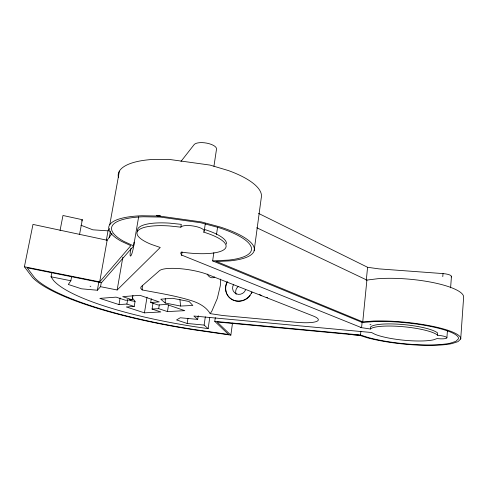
<?xml version="1.0" encoding="UTF-8"?>
<svg xmlns="http://www.w3.org/2000/svg" width="488" height="488" viewBox="0 0 488 488"><rect width="100%" height="100%" fill="white"/><g stroke="black" fill="none" stroke-linecap="round" stroke-linejoin="round"><path stroke-width="0.73" d="M165.243 303.03L160.79 299.217L172.362 298.272L189.106 301.493L192.833 305.457L180.597 306.055L165.243 303.03L165.267 298.577M220.667 279.081L220.314 285.7L217.331 298.4L211.829 311.173L210.169 313.631C206.454 307.33 199.891 303.597 193.175 301.23C176.601 295.807 159.271 293.233 142.191 289.945L140.623 288.127L141.142 286.737L159.424 270.718A28.829 6.71 8.7 0 1 179.669 268.638A28.829 6.71 8.7 0 1 207.809 274.555L313.278 316.029A25.455 5.161 7.1 0 1 296.454 322.293L223.144 315.559L210.169 313.631M348.298 334.304L359.662 335.323L366.921 337.672A56.382 10.931 5.7 0 0 452.022 343.576L458 341.637L460.709 338.989L463.6 297.631A55.699 13.261 5.1 0 0 435.583 283.113A55.699 13.261 5.1 0 0 377.614 278.733L366.897 280.088L256.779 227.756M198.232 315.718L197.689 319.396L193.87 316.017L371.502 332.505L375.132 334.359A34.538 6.692 5.7 0 0 433.545 339.807L437.016 338.587L437.968 338.672A8.796 1.684 5.3 0 0 446.904 337.806L447.459 330.248M450.601 287.822L451.443 276.464M446.904 337.806A8.796 1.684 5.3 0 0 438.285 335.317L437.529 335.25L437.596 332.975A34.514 6.765 5.7 0 0 403.57 324.599A34.514 6.765 5.7 0 0 370.648 326.868L370.41 329.01L360.278 327.472M442.781 276.629L443.012 273.591L379.011 268.882L367.58 267.284L258.548 213.402M213.848 252.656L212.64 260.903L362.31 322.495L374.772 321.543A54.192 10.51 5.7 0 1 431.038 326.533A54.192 10.51 5.7 0 1 458.47 338.782L455.902 341.332L450.186 343.204A54.192 10.51 5.7 0 1 368.275 337.531L360.51 335.006L360.882 331.267M362.163 321.763L361.571 327.698L181.591 255.047L182.061 252.058M366.244 280.728L367.58 267.284M366.897 280.088L362.749 321.866L216.562 261.537M142.374 285.279L142.191 289.945M254.144 250.765L261.239 197.951A72.48 24.205 9.2 0 0 228.372 170.556L210.017 165.084L168.72 159.344L151.481 159.533A72.48 24.205 9.2 0 0 118.407 177.455M112.002 233.545L107.14 240.255L32.983 224.413L24.4 266.759L32.513 277.477A180.145 38.375 8.4 0 0 194.578 329.894L230.848 335.14L232.514 323.068M138.647 216.818L133.675 245.928L101.474 282.723L27.145 267.79L34.593 277.751A177.858 37.869 8.4 0 0 194.681 329.589L228.622 334.5L214.781 321.379L215.312 317.67M51.935 272.316L51.063 276.8L53.357 280.252A157.392 33.367 8.3 0 0 195.664 326.838L208.144 328.644L209.779 317.34M216.483 234.661L217.581 227.164M208.144 328.644L204.118 325.081L205.32 316.852M204.204 231.05L205.338 223.522M213.933 166.323L216.532 149.011A11.541 4.398 9 0 0 206.839 143.155A11.541 4.398 9 0 0 194.114 144.643L181.005 161.394M204.118 325.081L187.172 323.465L187.959 318.255M153.031 303.054L152.055 309.05L158.685 308.66L167.469 311.594L168.531 304.86M71.663 276.421L70.852 280.752L68.308 284.474L81.533 288.811L97.368 290.238L100.54 286.682L117.151 289.994L160.253 247.477L151.396 244.433A45.079 12.285 9 0 1 138.135 230.513A45.079 12.285 9 0 1 169.074 225.926L180.847 227.164L181.286 224.358L169.525 223.126A45.042 12.414 9 0 0 137.494 231.245M158.685 308.66L159.283 304.933M132.211 297.741L135.072 301.377L134.218 306.47L126.319 306.964L144.442 312.845L147.022 297.125M167.469 311.594L184.806 310.655L166.609 304.433L158.063 304.969L150.701 302.481L151.304 298.754M134.218 306.47L126.874 304.061L118.987 304.585L99.833 298.375L116.101 297.137L125.581 300.279L132.187 299.809L132.943 295.338M126.874 304.061L127.624 299.669M118.987 304.585L120.133 297.918M117.151 289.994L122.848 257.182M97.368 290.238L98.942 281.484M106.299 240.486L108.031 230.848L109.635 228.549M109.788 224.645L119.377 171.166M24.4 266.759L99.68 281.887L107.14 240.255M100.54 286.682L101.339 282.21M109.3 237.668L110.471 231.129M79.574 234.331L82.326 219.71L62.97 215.489L60.067 230.44M370.41 329.01L370.447 328.924A34.538 6.692 5.7 0 1 403.381 326.728A34.538 6.692 5.7 0 1 437.431 335.073L437.529 335.25M81.636 220.954L82.326 219.71M227.17 281.875C225.084 285.279 225.12 289.604 226.481 293.276A13.981 13.243 -38.2 0 0 239.108 301.09A13.981 13.243 -38.2 0 0 251.845 292.111M99.68 281.887L130.827 245.665L121.5 241.365A73.664 20.118 9 0 1 141.923 215.751L160.534 216.062L156.642 215.653L201.404 221.936L220.155 226.999A73.664 20.118 9 0 1 230.366 260.842L215.812 261.574M180.847 227.164L181.17 226.847A11.834 3.392 8.8 0 1 195.59 226.45A11.834 3.392 8.8 0 1 203.752 231.867L203.478 232.111L204.527 232.386A45.079 12.285 9 0 1 224.517 249.24A45.079 12.285 9 0 1 181.847 252.15L181.274 252.046L180.688 253.217L181.823 255.517M362.163 321.909L373.552 321.031A56.382 10.931 5.7 0 1 432.191 326.222A56.382 10.931 5.7 0 1 460.709 338.989M150.701 302.481L159.234 301.913L139.952 295.325L122.695 296.637L132.187 299.809M144.442 312.845L160.833 311.954L152.055 309.05M212.64 260.903L228.579 260.092A70.797 19.331 9 0 0 218.551 227.554L200.769 222.76L160.101 217.056L143.57 216.77A70.797 19.331 9 0 0 123.726 241.328L133.675 245.928M108.031 230.848L92.824 229.817L80.929 225.218M360.51 335.006L214.781 321.379M197.689 319.396L180.273 317.761L176.558 319.933L187.172 323.465M135.072 301.377L131.321 300.791L129.491 299.839M369.959 324.563L370.984 324.74M266.234 297.527L267.674 297.802M51.063 276.8L70.852 280.752M90.085 286.169L90.829 286.419M358.906 335.256L217.069 321.97L230.848 335.14M259.494 294.386L261.775 295.777M179.901 299.327L180.597 306.055M214.702 277.038A8.552 5.911 84.3 0 1 207.193 274.079M251.991 292.312A13.969 13.237 -38.2 0 1 251.369 293.624M250.191 295.472A13.969 13.237 -38.2 0 1 241.743 300.944M241.035 301.09A13.969 13.237 -38.2 0 1 228.012 295.929A13.969 13.237 -38.2 0 1 227.365 281.875M204.942 229.598A45.042 12.414 9 0 1 226.444 244.049M134.005 242.164A7.68 1.147 -78 0 1 132.577 251.344A7.68 1.147 -78 0 1 130.29 255.944A7.68 1.147 -78 0 1 130.943 248.331M236.143 294.264A6.771 6.429 -38.1 0 1 238.266 286.474M245.543 289.976A6.881 6.527 -38.3 0 1 236.174 293.782A6.881 6.527 -38.3 0 1 233.642 284.419M443.012 273.591A8.632 2.22 4.2 0 1 451.077 277.007"/></g></svg>
